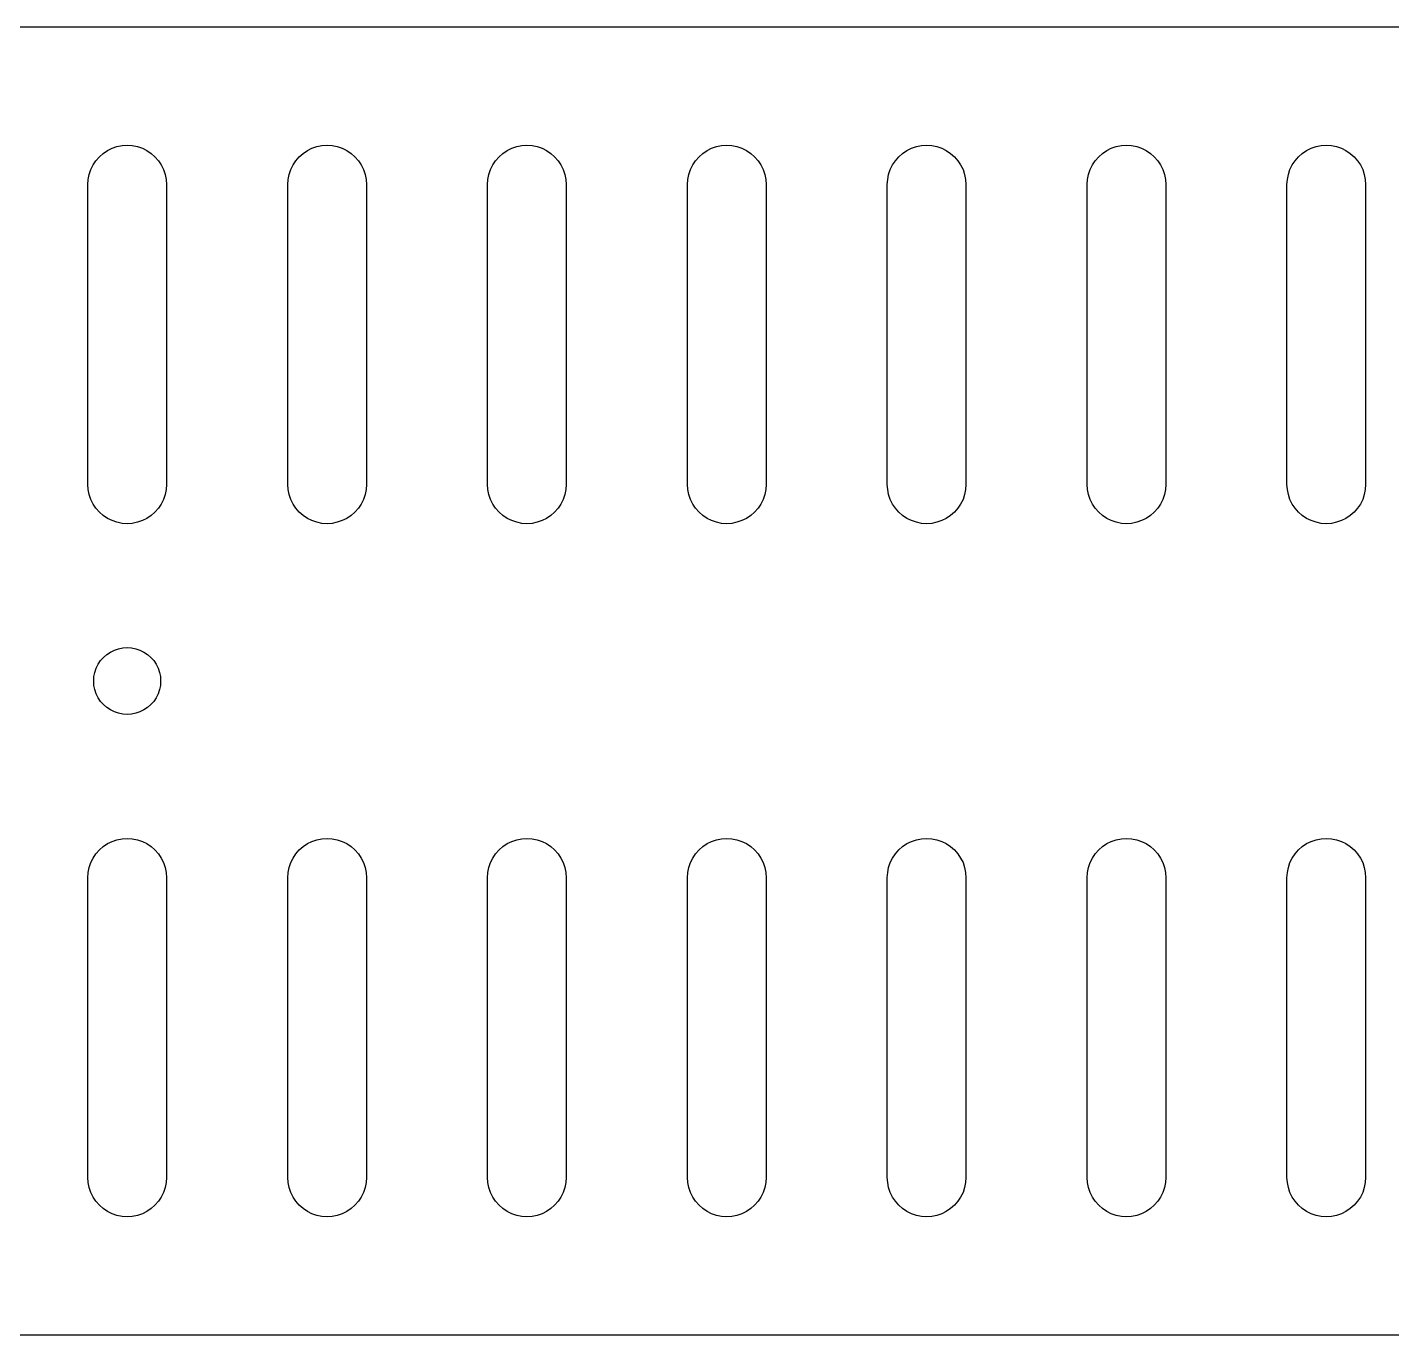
# Model space of a CAD drawing. Header units: metres. Extents: x 0 to 3190, y 0 to 479.
# Drawn here: x 2384.4 to 2453.7, y 255.7 to 322.2 of the extents above; entities that cross this region are included whole.
import ezdxf

# ---------------------------------------------------------------- set-up
doc = ezdxf.new("R2010")
doc.units = ezdxf.units.M

msp = doc.modelspace()

# ---------------------------------------------------------------- linework, layer by layer
for p, q in [((2653.6, 322.206), (2125.28, 322.206)), ((2387.85, 315.423), (2388.03, 315.62)), ((2388.03, 315.62), (2388.22, 315.792)), ((2388.22, 315.792), (2388.44, 315.938)), ((2388.44, 315.938), (2388.67, 316.053)), ((2388.67, 316.053), (2388.92, 316.137)), ((2388.92, 316.137), (2389.18, 316.189)), ((2389.18, 316.189), (2389.44, 316.206)), ((2389.44, 316.206), (2389.7, 316.189)), ((2389.7, 316.189), (2389.96, 316.137)), ((2389.96, 316.137), (2390.21, 316.053)), ((2390.21, 316.053), (2390.44, 315.938)), ((2390.44, 315.938), (2390.66, 315.792)), ((2390.66, 315.792), (2390.85, 315.62)), ((2390.85, 315.62), (2391.03, 315.423)), ((2398.01, 315.423), (2398.19, 315.62)), ((2398.19, 315.62), (2398.38, 315.792)), ((2398.38, 315.792), (2398.6, 315.938)), ((2398.6, 315.938), (2398.83, 316.053)), ((2398.83, 316.053), (2399.08, 316.137)), ((2399.08, 316.137), (2399.34, 316.189)), ((2399.34, 316.189), (2399.6, 316.206)), ((2399.6, 316.206), (2399.86, 316.189)), ((2399.86, 316.189), (2400.12, 316.137)), ((2400.12, 316.137), (2400.37, 316.053)), ((2400.37, 316.053), (2400.6, 315.938)), ((2400.6, 315.938), (2400.82, 315.792)), ((2400.82, 315.792), (2401.01, 315.62)), ((2401.01, 315.62), (2401.19, 315.423)), ((2408.17, 315.423), (2408.35, 315.62)), ((2408.35, 315.62), (2408.54, 315.792)), ((2408.54, 315.792), (2408.76, 315.938)), ((2408.76, 315.938), (2408.99, 316.053)), ((2408.99, 316.053), (2409.24, 316.137)), ((2409.24, 316.137), (2409.5, 316.189)), ((2409.5, 316.189), (2409.76, 316.206)), ((2409.76, 316.206), (2410.02, 316.189)), ((2410.02, 316.189), (2410.28, 316.137)), ((2410.28, 316.137), (2410.53, 316.053)), ((2410.53, 316.053), (2410.76, 315.938)), ((2410.76, 315.938), (2410.98, 315.792)), ((2410.98, 315.792), (2411.17, 315.62)), ((2411.17, 315.62), (2411.35, 315.423)), ((2418.33, 315.423), (2418.51, 315.62)), ((2418.51, 315.62), (2418.7, 315.792)), ((2418.7, 315.792), (2418.92, 315.938)), ((2418.92, 315.938), (2419.15, 316.053)), ((2419.15, 316.053), (2419.4, 316.137)), ((2419.4, 316.137), (2419.66, 316.189)), ((2419.66, 316.189), (2419.92, 316.206)), ((2419.92, 316.206), (2420.18, 316.189)), ((2420.18, 316.189), (2420.44, 316.137)), ((2420.44, 316.137), (2420.69, 316.053)), ((2420.69, 316.053), (2420.92, 315.938)), ((2420.92, 315.938), (2421.14, 315.792)), ((2421.14, 315.792), (2421.33, 315.62)), ((2421.33, 315.62), (2421.51, 315.423)), ((2428.49, 315.423), (2428.67, 315.62)), ((2428.67, 315.62), (2428.86, 315.792)), ((2428.86, 315.792), (2429.08, 315.938)), ((2429.08, 315.938), (2429.31, 316.053)), ((2429.31, 316.053), (2429.56, 316.137)), ((2429.56, 316.137), (2429.82, 316.189)), ((2429.82, 316.189), (2430.08, 316.206)), ((2430.08, 316.206), (2430.34, 316.189)), ((2430.34, 316.189), (2430.6, 316.137)), ((2430.6, 316.137), (2430.85, 316.053)), ((2430.85, 316.053), (2431.08, 315.938)), ((2431.08, 315.938), (2431.3, 315.792)), ((2431.3, 315.792), (2431.49, 315.62)), ((2431.49, 315.62), (2431.67, 315.423)), ((2438.65, 315.423), (2438.83, 315.62)), ((2438.83, 315.62), (2439.02, 315.792)), ((2439.02, 315.792), (2439.24, 315.938)), ((2439.24, 315.938), (2439.47, 316.053)), ((2439.47, 316.053), (2439.72, 316.137)), ((2439.72, 316.137), (2439.98, 316.189)), ((2439.98, 316.189), (2440.24, 316.206)), ((2440.24, 316.206), (2440.5, 316.189)), ((2440.5, 316.189), (2440.76, 316.137)), ((2440.76, 316.137), (2441.01, 316.053)), ((2441.01, 316.053), (2441.24, 315.938)), ((2441.24, 315.938), (2441.46, 315.792)), ((2441.46, 315.792), (2441.65, 315.62)), ((2441.65, 315.62), (2441.83, 315.423)), ((2448.81, 315.423), (2448.99, 315.62)), ((2448.99, 315.62), (2449.18, 315.792)), ((2449.18, 315.792), (2449.4, 315.938)), ((2449.4, 315.938), (2449.63, 316.053)), ((2449.63, 316.053), (2449.88, 316.137)), ((2449.88, 316.137), (2450.14, 316.189)), ((2450.14, 316.189), (2450.4, 316.206)), ((2450.4, 316.206), (2450.66, 316.189)), ((2450.66, 316.189), (2450.92, 316.137)), ((2450.92, 316.137), (2451.17, 316.053)), ((2451.17, 316.053), (2451.4, 315.938)), ((2451.4, 315.938), (2451.62, 315.792)), ((2451.62, 315.792), (2451.81, 315.62)), ((2451.81, 315.62), (2451.99, 315.423)), ((2387.51, 314.723), (2387.59, 314.971)), ((2387.59, 314.971), (2387.71, 315.206)), ((2387.71, 315.206), (2387.85, 315.423)), ((2391.03, 315.423), (2391.17, 315.206)), ((2391.17, 315.206), (2391.29, 314.971)), ((2391.29, 314.971), (2391.37, 314.723)), ((2397.67, 314.723), (2397.75, 314.971)), ((2397.75, 314.971), (2397.87, 315.206)), ((2397.87, 315.206), (2398.01, 315.423)), ((2401.19, 315.423), (2401.33, 315.206)), ((2401.33, 315.206), (2401.45, 314.971)), ((2401.45, 314.971), (2401.53, 314.723)), ((2407.83, 314.723), (2407.91, 314.971)), ((2407.91, 314.971), (2408.03, 315.206)), ((2408.03, 315.206), (2408.17, 315.423)), ((2411.35, 315.423), (2411.49, 315.206)), ((2411.49, 315.206), (2411.61, 314.971)), ((2411.61, 314.971), (2411.69, 314.723)), ((2417.99, 314.723), (2418.07, 314.971)), ((2418.07, 314.971), (2418.19, 315.206)), ((2418.19, 315.206), (2418.33, 315.423)), ((2421.51, 315.423), (2421.65, 315.206)), ((2421.65, 315.206), (2421.77, 314.971)), ((2421.77, 314.971), (2421.85, 314.723)), ((2428.15, 314.723), (2428.23, 314.971)), ((2428.23, 314.971), (2428.35, 315.206)), ((2428.35, 315.206), (2428.49, 315.423)), ((2431.67, 315.423), (2431.81, 315.206)), ((2431.81, 315.206), (2431.93, 314.971)), ((2431.93, 314.971), (2432.01, 314.723)), ((2438.31, 314.723), (2438.39, 314.971)), ((2438.39, 314.971), (2438.51, 315.206)), ((2438.51, 315.206), (2438.65, 315.423)), ((2441.83, 315.423), (2441.97, 315.206)), ((2441.97, 315.206), (2442.09, 314.971)), ((2442.09, 314.971), (2442.17, 314.723)), ((2448.47, 314.723), (2448.55, 314.971)), ((2448.55, 314.971), (2448.67, 315.206)), ((2448.67, 315.206), (2448.81, 315.423)), ((2451.99, 315.423), (2452.13, 315.206)), ((2452.13, 315.206), (2452.25, 314.971)), ((2452.25, 314.971), (2452.33, 314.723)), ((2387.44, 314.206), (2387.46, 314.467)), ((2387.46, 314.467), (2387.51, 314.723)), ((2391.37, 314.723), (2391.42, 314.467)), ((2391.42, 314.467), (2391.44, 314.206)), ((2397.6, 314.206), (2397.62, 314.467)), ((2397.62, 314.467), (2397.67, 314.723)), ((2401.53, 314.723), (2401.58, 314.467)), ((2401.58, 314.467), (2401.6, 314.206)), ((2407.76, 314.206), (2407.78, 314.467)), ((2407.78, 314.467), (2407.83, 314.723)), ((2411.69, 314.723), (2411.74, 314.467)), ((2411.74, 314.467), (2411.76, 314.206)), ((2417.92, 314.206), (2417.94, 314.467)), ((2417.94, 314.467), (2417.99, 314.723)), ((2421.85, 314.723), (2421.9, 314.467)), ((2421.9, 314.467), (2421.92, 314.206)), ((2428.08, 314.206), (2428.1, 314.467)), ((2428.1, 314.467), (2428.15, 314.723)), ((2432.01, 314.723), (2432.06, 314.467)), ((2432.06, 314.467), (2432.08, 314.206)), ((2438.24, 314.206), (2438.26, 314.467)), ((2438.26, 314.467), (2438.31, 314.723)), ((2442.17, 314.723), (2442.22, 314.467)), ((2442.22, 314.467), (2442.24, 314.206)), ((2448.4, 314.206), (2448.42, 314.467)), ((2448.42, 314.467), (2448.47, 314.723)), ((2452.33, 314.723), (2452.38, 314.467)), ((2452.38, 314.467), (2452.4, 314.206)), ((2387.44, 298.966), (2387.44, 314.206)), ((2391.44, 314.206), (2391.44, 298.966)), ((2397.6, 298.966), (2397.6, 314.206)), ((2401.6, 314.206), (2401.6, 298.966)), ((2407.76, 298.966), (2407.76, 314.206)), ((2411.76, 314.206), (2411.76, 298.966)), ((2417.92, 298.966), (2417.92, 314.206)), ((2421.92, 314.206), (2421.92, 298.966)), ((2428.08, 298.966), (2428.08, 314.206)), ((2432.08, 314.206), (2432.08, 298.966)), ((2438.24, 298.966), (2438.24, 314.206)), ((2442.24, 314.206), (2442.24, 298.966)), ((2448.4, 298.966), (2448.4, 314.206)), ((2452.4, 314.206), (2452.4, 298.966)), ((2387.46, 298.705), (2387.44, 298.966)), ((2391.44, 298.966), (2391.42, 298.705)), ((2397.62, 298.705), (2397.6, 298.966)), ((2401.6, 298.966), (2401.58, 298.705)), ((2407.78, 298.705), (2407.76, 298.966)), ((2411.76, 298.966), (2411.74, 298.705)), ((2417.94, 298.705), (2417.92, 298.966)), ((2421.92, 298.966), (2421.9, 298.705)), ((2428.1, 298.705), (2428.08, 298.966)), ((2432.08, 298.966), (2432.06, 298.705)), ((2438.26, 298.705), (2438.24, 298.966)), ((2442.24, 298.966), (2442.22, 298.705)), ((2448.42, 298.705), (2448.4, 298.966)), ((2452.4, 298.966), (2452.38, 298.705)), ((2387.51, 298.449), (2387.46, 298.705)), ((2387.59, 298.201), (2387.51, 298.449)), ((2391.37, 298.449), (2391.29, 298.201)), ((2391.42, 298.705), (2391.37, 298.449)), ((2397.67, 298.449), (2397.62, 298.705)), ((2397.75, 298.201), (2397.67, 298.449)), ((2401.53, 298.449), (2401.45, 298.201)), ((2401.58, 298.705), (2401.53, 298.449)), ((2407.83, 298.449), (2407.78, 298.705)), ((2407.91, 298.201), (2407.83, 298.449)), ((2411.69, 298.449), (2411.61, 298.201)), ((2411.74, 298.705), (2411.69, 298.449)), ((2417.99, 298.449), (2417.94, 298.705)), ((2418.07, 298.201), (2417.99, 298.449)), ((2421.85, 298.449), (2421.77, 298.201)), ((2421.9, 298.705), (2421.85, 298.449)), ((2428.15, 298.449), (2428.1, 298.705)), ((2428.23, 298.201), (2428.15, 298.449)), ((2432.01, 298.449), (2431.93, 298.201)), ((2432.06, 298.705), (2432.01, 298.449)), ((2438.31, 298.449), (2438.26, 298.705)), ((2438.39, 298.201), (2438.31, 298.449)), ((2442.17, 298.449), (2442.09, 298.201)), ((2442.22, 298.705), (2442.17, 298.449)), ((2448.47, 298.449), (2448.42, 298.705)), ((2448.55, 298.201), (2448.47, 298.449)), ((2452.33, 298.449), (2452.25, 298.201)), ((2452.38, 298.705), (2452.33, 298.449)), ((2387.71, 297.966), (2387.59, 298.201)), ((2387.85, 297.749), (2387.71, 297.966)), ((2388.03, 297.552), (2387.85, 297.749)), ((2391.03, 297.749), (2390.85, 297.552)), ((2391.17, 297.966), (2391.03, 297.749)), ((2391.29, 298.201), (2391.17, 297.966)), ((2397.87, 297.966), (2397.75, 298.201)), ((2398.01, 297.749), (2397.87, 297.966)), ((2398.19, 297.552), (2398.01, 297.749)), ((2401.19, 297.749), (2401.01, 297.552)), ((2401.33, 297.966), (2401.19, 297.749)), ((2401.45, 298.201), (2401.33, 297.966)), ((2408.03, 297.966), (2407.91, 298.201)), ((2408.17, 297.749), (2408.03, 297.966)), ((2408.35, 297.552), (2408.17, 297.749)), ((2411.35, 297.749), (2411.17, 297.552)), ((2411.49, 297.966), (2411.35, 297.749)), ((2411.61, 298.201), (2411.49, 297.966)), ((2418.19, 297.966), (2418.07, 298.201)), ((2418.33, 297.749), (2418.19, 297.966)), ((2418.51, 297.552), (2418.33, 297.749)), ((2421.51, 297.749), (2421.33, 297.552)), ((2421.65, 297.966), (2421.51, 297.749)), ((2421.77, 298.201), (2421.65, 297.966)), ((2428.35, 297.966), (2428.23, 298.201)), ((2428.49, 297.749), (2428.35, 297.966)), ((2428.67, 297.552), (2428.49, 297.749)), ((2431.67, 297.749), (2431.49, 297.552)), ((2431.81, 297.966), (2431.67, 297.749)), ((2431.93, 298.201), (2431.81, 297.966)), ((2438.51, 297.966), (2438.39, 298.201)), ((2438.65, 297.749), (2438.51, 297.966)), ((2438.83, 297.552), (2438.65, 297.749)), ((2441.83, 297.749), (2441.65, 297.552)), ((2441.97, 297.966), (2441.83, 297.749)), ((2442.09, 298.201), (2441.97, 297.966)), ((2448.67, 297.966), (2448.55, 298.201)), ((2448.81, 297.749), (2448.67, 297.966)), ((2448.99, 297.552), (2448.81, 297.749)), ((2451.99, 297.749), (2451.81, 297.552)), ((2452.13, 297.966), (2451.99, 297.749)), ((2452.25, 298.201), (2452.13, 297.966)), ((2388.22, 297.38), (2388.03, 297.552)), ((2388.44, 297.234), (2388.22, 297.38)), ((2388.67, 297.119), (2388.44, 297.234)), ((2388.92, 297.035), (2388.67, 297.119)), ((2389.18, 296.983), (2388.92, 297.035)), ((2389.44, 296.966), (2389.18, 296.983)), ((2389.7, 296.983), (2389.44, 296.966)), ((2389.96, 297.035), (2389.7, 296.983)), ((2390.21, 297.119), (2389.96, 297.035)), ((2390.44, 297.234), (2390.21, 297.119)), ((2390.66, 297.38), (2390.44, 297.234)), ((2390.85, 297.552), (2390.66, 297.38)), ((2398.38, 297.38), (2398.19, 297.552)), ((2398.6, 297.234), (2398.38, 297.38)), ((2398.83, 297.119), (2398.6, 297.234)), ((2399.08, 297.035), (2398.83, 297.119)), ((2399.34, 296.983), (2399.08, 297.035)), ((2399.6, 296.966), (2399.34, 296.983)), ((2399.86, 296.983), (2399.6, 296.966)), ((2400.12, 297.035), (2399.86, 296.983)), ((2400.37, 297.119), (2400.12, 297.035)), ((2400.6, 297.234), (2400.37, 297.119)), ((2400.82, 297.38), (2400.6, 297.234)), ((2401.01, 297.552), (2400.82, 297.38)), ((2408.54, 297.38), (2408.35, 297.552)), ((2408.76, 297.234), (2408.54, 297.38)), ((2408.99, 297.119), (2408.76, 297.234)), ((2409.24, 297.035), (2408.99, 297.119)), ((2409.5, 296.983), (2409.24, 297.035)), ((2409.76, 296.966), (2409.5, 296.983)), ((2410.02, 296.983), (2409.76, 296.966)), ((2410.28, 297.035), (2410.02, 296.983)), ((2410.53, 297.119), (2410.28, 297.035)), ((2410.76, 297.234), (2410.53, 297.119)), ((2410.98, 297.38), (2410.76, 297.234)), ((2411.17, 297.552), (2410.98, 297.38)), ((2418.7, 297.38), (2418.51, 297.552)), ((2418.92, 297.234), (2418.7, 297.38)), ((2419.15, 297.119), (2418.92, 297.234)), ((2419.4, 297.035), (2419.15, 297.119)), ((2419.66, 296.983), (2419.4, 297.035)), ((2419.92, 296.966), (2419.66, 296.983)), ((2420.18, 296.983), (2419.92, 296.966)), ((2420.44, 297.035), (2420.18, 296.983)), ((2420.69, 297.119), (2420.44, 297.035)), ((2420.92, 297.234), (2420.69, 297.119)), ((2421.14, 297.38), (2420.92, 297.234)), ((2421.33, 297.552), (2421.14, 297.38)), ((2428.86, 297.38), (2428.67, 297.552)), ((2429.08, 297.234), (2428.86, 297.38)), ((2429.31, 297.119), (2429.08, 297.234)), ((2429.56, 297.035), (2429.31, 297.119)), ((2429.82, 296.983), (2429.56, 297.035)), ((2430.08, 296.966), (2429.82, 296.983)), ((2430.34, 296.983), (2430.08, 296.966)), ((2430.6, 297.035), (2430.34, 296.983)), ((2430.85, 297.119), (2430.6, 297.035)), ((2431.08, 297.234), (2430.85, 297.119)), ((2431.3, 297.38), (2431.08, 297.234)), ((2431.49, 297.552), (2431.3, 297.38)), ((2439.02, 297.38), (2438.83, 297.552)), ((2439.24, 297.234), (2439.02, 297.38)), ((2439.47, 297.119), (2439.24, 297.234)), ((2439.72, 297.035), (2439.47, 297.119)), ((2439.98, 296.983), (2439.72, 297.035)), ((2440.24, 296.966), (2439.98, 296.983)), ((2440.5, 296.983), (2440.24, 296.966)), ((2440.76, 297.035), (2440.5, 296.983)), ((2441.01, 297.119), (2440.76, 297.035)), ((2441.24, 297.234), (2441.01, 297.119)), ((2441.46, 297.38), (2441.24, 297.234)), ((2441.65, 297.552), (2441.46, 297.38)), ((2449.18, 297.38), (2448.99, 297.552)), ((2449.4, 297.234), (2449.18, 297.38)), ((2449.63, 297.119), (2449.4, 297.234)), ((2449.88, 297.035), (2449.63, 297.119)), ((2450.14, 296.983), (2449.88, 297.035)), ((2450.4, 296.966), (2450.14, 296.983)), ((2450.66, 296.983), (2450.4, 296.966)), ((2450.92, 297.035), (2450.66, 296.983)), ((2451.17, 297.119), (2450.92, 297.035)), ((2451.4, 297.234), (2451.17, 297.119)), ((2451.62, 297.38), (2451.4, 297.234)), ((2451.81, 297.552), (2451.62, 297.38)), ((2389, 290.608), (2389.22, 290.652)), ((2389.22, 290.652), (2389.44, 290.666)), ((2389.44, 290.666), (2389.66, 290.652)), ((2389.66, 290.652), (2389.88, 290.608)), ((2387.97, 289.816), (2388.09, 290.001)), ((2388.09, 290.001), (2388.24, 290.168)), ((2388.24, 290.168), (2388.41, 290.315)), ((2388.41, 290.315), (2388.59, 290.439)), ((2388.59, 290.439), (2388.79, 290.537)), ((2388.79, 290.537), (2389, 290.608)), ((2389.88, 290.608), (2390.09, 290.537)), ((2390.09, 290.537), (2390.29, 290.439)), ((2390.29, 290.439), (2390.47, 290.315)), ((2390.47, 290.315), (2390.64, 290.168)), ((2390.64, 290.168), (2390.79, 290.001)), ((2390.79, 290.001), (2390.91, 289.816)), ((2387.75, 289.188), (2387.8, 289.406)), ((2387.8, 289.406), (2387.87, 289.617)), ((2387.87, 289.617), (2387.97, 289.816)), ((2390.91, 289.816), (2391.01, 289.617)), ((2391.01, 289.617), (2391.08, 289.406)), ((2391.08, 289.406), (2391.13, 289.188)), ((2387.74, 288.966), (2387.75, 289.188)), ((2387.75, 288.744), (2387.74, 288.966)), ((2387.8, 288.526), (2387.75, 288.744)), ((2391.13, 288.744), (2391.08, 288.526)), ((2391.13, 289.188), (2391.14, 288.966)), ((2391.14, 288.966), (2391.13, 288.744)), ((2387.87, 288.316), (2387.8, 288.526)), ((2387.97, 288.116), (2387.87, 288.316)), ((2388.09, 287.931), (2387.97, 288.116)), ((2388.24, 287.764), (2388.09, 287.931)), ((2390.79, 287.931), (2390.64, 287.764)), ((2390.91, 288.116), (2390.79, 287.931)), ((2391.01, 288.316), (2390.91, 288.116)), ((2391.08, 288.526), (2391.01, 288.316)), ((2388.41, 287.618), (2388.24, 287.764)), ((2388.59, 287.494), (2388.41, 287.618)), ((2388.79, 287.396), (2388.59, 287.494)), ((2389, 287.324), (2388.79, 287.396)), ((2389.22, 287.281), (2389, 287.324)), ((2389.44, 287.266), (2389.22, 287.281)), ((2389.66, 287.281), (2389.44, 287.266)), ((2389.88, 287.324), (2389.66, 287.281)), ((2390.09, 287.396), (2389.88, 287.324)), ((2390.29, 287.494), (2390.09, 287.396)), ((2390.47, 287.618), (2390.29, 287.494)), ((2390.64, 287.764), (2390.47, 287.618)), ((2388.92, 280.898), (2389.18, 280.949)), ((2389.18, 280.949), (2389.44, 280.966)), ((2389.44, 280.966), (2389.7, 280.949)), ((2389.7, 280.949), (2389.96, 280.898)), ((2399.08, 280.898), (2399.34, 280.949)), ((2399.34, 280.949), (2399.6, 280.966)), ((2399.6, 280.966), (2399.86, 280.949)), ((2399.86, 280.949), (2400.12, 280.898)), ((2409.24, 280.898), (2409.5, 280.949)), ((2409.5, 280.949), (2409.76, 280.966)), ((2409.76, 280.966), (2410.02, 280.949)), ((2410.02, 280.949), (2410.28, 280.898)), ((2419.4, 280.898), (2419.66, 280.949)), ((2419.66, 280.949), (2419.92, 280.966)), ((2419.92, 280.966), (2420.18, 280.949)), ((2420.18, 280.949), (2420.44, 280.898)), ((2429.56, 280.898), (2429.82, 280.949)), ((2429.82, 280.949), (2430.08, 280.966)), ((2430.08, 280.966), (2430.34, 280.949)), ((2430.34, 280.949), (2430.6, 280.898)), ((2439.72, 280.898), (2439.98, 280.949)), ((2439.98, 280.949), (2440.24, 280.966)), ((2440.24, 280.966), (2440.5, 280.949)), ((2440.5, 280.949), (2440.76, 280.898)), ((2449.88, 280.898), (2450.14, 280.949)), ((2450.14, 280.949), (2450.4, 280.966)), ((2450.4, 280.966), (2450.66, 280.949)), ((2450.66, 280.949), (2450.92, 280.898)), ((2387.85, 280.184), (2388.03, 280.381)), ((2388.03, 280.381), (2388.22, 280.553)), ((2388.22, 280.553), (2388.44, 280.698)), ((2388.44, 280.698), (2388.67, 280.814)), ((2388.67, 280.814), (2388.92, 280.898)), ((2389.96, 280.898), (2390.21, 280.814)), ((2390.21, 280.814), (2390.44, 280.698)), ((2390.44, 280.698), (2390.66, 280.553)), ((2390.66, 280.553), (2390.85, 280.381)), ((2390.85, 280.381), (2391.03, 280.184)), ((2398.01, 280.184), (2398.19, 280.381)), ((2398.19, 280.381), (2398.38, 280.553)), ((2398.38, 280.553), (2398.6, 280.698)), ((2398.6, 280.698), (2398.83, 280.814)), ((2398.83, 280.814), (2399.08, 280.898)), ((2400.12, 280.898), (2400.37, 280.814)), ((2400.37, 280.814), (2400.6, 280.698)), ((2400.6, 280.698), (2400.82, 280.553)), ((2400.82, 280.553), (2401.01, 280.381)), ((2401.01, 280.381), (2401.19, 280.184)), ((2408.17, 280.184), (2408.35, 280.381)), ((2408.35, 280.381), (2408.54, 280.553)), ((2408.54, 280.553), (2408.76, 280.698)), ((2408.76, 280.698), (2408.99, 280.814)), ((2408.99, 280.814), (2409.24, 280.898)), ((2410.28, 280.898), (2410.53, 280.814)), ((2410.53, 280.814), (2410.76, 280.698)), ((2410.76, 280.698), (2410.98, 280.553)), ((2410.98, 280.553), (2411.17, 280.381)), ((2411.17, 280.381), (2411.35, 280.184)), ((2418.33, 280.184), (2418.51, 280.381)), ((2418.51, 280.381), (2418.7, 280.553)), ((2418.7, 280.553), (2418.92, 280.698)), ((2418.92, 280.698), (2419.15, 280.814)), ((2419.15, 280.814), (2419.4, 280.898)), ((2420.44, 280.898), (2420.69, 280.814)), ((2420.69, 280.814), (2420.92, 280.698)), ((2420.92, 280.698), (2421.14, 280.553)), ((2421.14, 280.553), (2421.33, 280.381)), ((2421.33, 280.381), (2421.51, 280.184)), ((2428.49, 280.184), (2428.67, 280.381)), ((2428.67, 280.381), (2428.86, 280.553)), ((2428.86, 280.553), (2429.08, 280.698)), ((2429.08, 280.698), (2429.31, 280.814)), ((2429.31, 280.814), (2429.56, 280.898)), ((2430.6, 280.898), (2430.85, 280.814)), ((2430.85, 280.814), (2431.08, 280.698)), ((2431.08, 280.698), (2431.3, 280.553)), ((2431.3, 280.553), (2431.49, 280.381)), ((2431.49, 280.381), (2431.67, 280.184)), ((2438.65, 280.184), (2438.83, 280.381)), ((2438.83, 280.381), (2439.02, 280.553)), ((2439.02, 280.553), (2439.24, 280.698)), ((2439.24, 280.698), (2439.47, 280.814)), ((2439.47, 280.814), (2439.72, 280.898)), ((2440.76, 280.898), (2441.01, 280.814)), ((2441.01, 280.814), (2441.24, 280.698)), ((2441.24, 280.698), (2441.46, 280.553)), ((2441.46, 280.553), (2441.65, 280.381)), ((2441.65, 280.381), (2441.83, 280.184)), ((2448.81, 280.184), (2448.99, 280.381)), ((2448.99, 280.381), (2449.18, 280.553)), ((2449.18, 280.553), (2449.4, 280.698)), ((2449.4, 280.698), (2449.63, 280.814)), ((2449.63, 280.814), (2449.88, 280.898)), ((2450.92, 280.898), (2451.17, 280.814)), ((2451.17, 280.814), (2451.4, 280.698)), ((2451.4, 280.698), (2451.62, 280.553)), ((2451.62, 280.553), (2451.81, 280.381)), ((2451.81, 280.381), (2451.99, 280.184)), ((2387.51, 279.484), (2387.59, 279.732)), ((2387.59, 279.732), (2387.71, 279.966)), ((2387.71, 279.966), (2387.85, 280.184)), ((2391.03, 280.184), (2391.17, 279.966)), ((2391.17, 279.966), (2391.29, 279.732)), ((2391.29, 279.732), (2391.37, 279.484)), ((2397.67, 279.484), (2397.75, 279.732)), ((2397.75, 279.732), (2397.87, 279.966)), ((2397.87, 279.966), (2398.01, 280.184)), ((2401.19, 280.184), (2401.33, 279.966)), ((2401.33, 279.966), (2401.45, 279.732)), ((2401.45, 279.732), (2401.53, 279.484)), ((2407.83, 279.484), (2407.91, 279.732)), ((2407.91, 279.732), (2408.03, 279.966)), ((2408.03, 279.966), (2408.17, 280.184)), ((2411.35, 280.184), (2411.49, 279.966)), ((2411.49, 279.966), (2411.61, 279.732)), ((2411.61, 279.732), (2411.69, 279.484)), ((2417.99, 279.484), (2418.07, 279.732)), ((2418.07, 279.732), (2418.19, 279.966)), ((2418.19, 279.966), (2418.33, 280.184)), ((2421.51, 280.184), (2421.65, 279.966)), ((2421.65, 279.966), (2421.77, 279.732)), ((2421.77, 279.732), (2421.85, 279.484)), ((2428.15, 279.484), (2428.23, 279.732)), ((2428.23, 279.732), (2428.35, 279.966)), ((2428.35, 279.966), (2428.49, 280.184)), ((2431.67, 280.184), (2431.81, 279.966)), ((2431.81, 279.966), (2431.93, 279.732)), ((2431.93, 279.732), (2432.01, 279.484)), ((2438.31, 279.484), (2438.39, 279.732)), ((2438.39, 279.732), (2438.51, 279.966)), ((2438.51, 279.966), (2438.65, 280.184)), ((2441.83, 280.184), (2441.97, 279.966)), ((2441.97, 279.966), (2442.09, 279.732)), ((2442.09, 279.732), (2442.17, 279.484)), ((2448.47, 279.484), (2448.55, 279.732)), ((2448.55, 279.732), (2448.67, 279.966)), ((2448.67, 279.966), (2448.81, 280.184)), ((2451.99, 280.184), (2452.13, 279.966)), ((2452.13, 279.966), (2452.25, 279.732)), ((2452.25, 279.732), (2452.33, 279.484)), ((2387.44, 278.966), (2387.46, 279.227)), ((2387.44, 263.727), (2387.44, 278.966)), ((2387.46, 279.227), (2387.51, 279.484)), ((2391.37, 279.484), (2391.42, 279.227)), ((2391.42, 279.227), (2391.44, 278.966)), ((2391.44, 278.966), (2391.44, 263.727)), ((2397.6, 278.966), (2397.62, 279.227)), ((2397.6, 263.727), (2397.6, 278.966)), ((2397.62, 279.227), (2397.67, 279.484)), ((2401.53, 279.484), (2401.58, 279.227)), ((2401.58, 279.227), (2401.6, 278.966)), ((2401.6, 278.966), (2401.6, 263.727)), ((2407.76, 278.966), (2407.78, 279.227)), ((2407.76, 263.727), (2407.76, 278.966)), ((2407.78, 279.227), (2407.83, 279.484)), ((2411.69, 279.484), (2411.74, 279.227)), ((2411.74, 279.227), (2411.76, 278.966)), ((2411.76, 278.966), (2411.76, 263.727)), ((2417.92, 278.966), (2417.94, 279.227)), ((2417.92, 263.727), (2417.92, 278.966)), ((2417.94, 279.227), (2417.99, 279.484)), ((2421.85, 279.484), (2421.9, 279.227)), ((2421.9, 279.227), (2421.92, 278.966)), ((2421.92, 278.966), (2421.92, 263.727)), ((2428.08, 278.966), (2428.1, 279.227)), ((2428.08, 263.727), (2428.08, 278.966)), ((2428.1, 279.227), (2428.15, 279.484)), ((2432.01, 279.484), (2432.06, 279.227)), ((2432.06, 279.227), (2432.08, 278.966)), ((2432.08, 278.966), (2432.08, 263.727)), ((2438.24, 278.966), (2438.26, 279.227)), ((2438.24, 263.727), (2438.24, 278.966)), ((2438.26, 279.227), (2438.31, 279.484)), ((2442.17, 279.484), (2442.22, 279.227)), ((2442.22, 279.227), (2442.24, 278.966)), ((2442.24, 278.966), (2442.24, 263.727)), ((2448.4, 278.966), (2448.42, 279.227)), ((2448.4, 263.727), (2448.4, 278.966)), ((2448.42, 279.227), (2448.47, 279.484)), ((2452.33, 279.484), (2452.38, 279.227)), ((2452.38, 279.227), (2452.4, 278.966)), ((2452.4, 278.966), (2452.4, 263.727)), ((2387.46, 263.466), (2387.44, 263.727)), ((2391.44, 263.727), (2391.42, 263.466)), ((2397.62, 263.466), (2397.6, 263.727)), ((2401.6, 263.727), (2401.58, 263.466)), ((2407.78, 263.466), (2407.76, 263.727)), ((2411.76, 263.727), (2411.74, 263.466)), ((2417.94, 263.466), (2417.92, 263.727)), ((2421.92, 263.727), (2421.9, 263.466)), ((2428.1, 263.466), (2428.08, 263.727)), ((2432.08, 263.727), (2432.06, 263.466)), ((2438.26, 263.466), (2438.24, 263.727)), ((2442.24, 263.727), (2442.22, 263.466)), ((2448.42, 263.466), (2448.4, 263.727)), ((2452.4, 263.727), (2452.38, 263.466)), ((2387.51, 263.209), (2387.46, 263.466)), ((2387.59, 262.962), (2387.51, 263.209)), ((2387.71, 262.727), (2387.59, 262.962)), ((2391.29, 262.962), (2391.17, 262.727)), ((2391.37, 263.209), (2391.29, 262.962)), ((2391.42, 263.466), (2391.37, 263.209)), ((2397.67, 263.209), (2397.62, 263.466)), ((2397.75, 262.962), (2397.67, 263.209)), ((2397.87, 262.727), (2397.75, 262.962)), ((2401.45, 262.962), (2401.33, 262.727)), ((2401.53, 263.209), (2401.45, 262.962)), ((2401.58, 263.466), (2401.53, 263.209)), ((2407.83, 263.209), (2407.78, 263.466)), ((2407.91, 262.962), (2407.83, 263.209)), ((2408.03, 262.727), (2407.91, 262.962)), ((2411.61, 262.962), (2411.49, 262.727)), ((2411.69, 263.209), (2411.61, 262.962)), ((2411.74, 263.466), (2411.69, 263.209)), ((2417.99, 263.209), (2417.94, 263.466)), ((2418.07, 262.962), (2417.99, 263.209)), ((2418.19, 262.727), (2418.07, 262.962)), ((2421.77, 262.962), (2421.65, 262.727)), ((2421.85, 263.209), (2421.77, 262.962)), ((2421.9, 263.466), (2421.85, 263.209)), ((2428.15, 263.209), (2428.1, 263.466)), ((2428.23, 262.962), (2428.15, 263.209)), ((2428.35, 262.727), (2428.23, 262.962)), ((2431.93, 262.962), (2431.81, 262.727)), ((2432.01, 263.209), (2431.93, 262.962)), ((2432.06, 263.466), (2432.01, 263.209)), ((2438.31, 263.209), (2438.26, 263.466)), ((2438.39, 262.962), (2438.31, 263.209)), ((2438.51, 262.727), (2438.39, 262.962)), ((2442.09, 262.962), (2441.97, 262.727)), ((2442.17, 263.209), (2442.09, 262.962)), ((2442.22, 263.466), (2442.17, 263.209)), ((2448.47, 263.209), (2448.42, 263.466)), ((2448.55, 262.962), (2448.47, 263.209)), ((2448.67, 262.727), (2448.55, 262.962)), ((2452.25, 262.962), (2452.13, 262.727)), ((2452.33, 263.209), (2452.25, 262.962)), ((2452.38, 263.466), (2452.33, 263.209)), ((2387.85, 262.51), (2387.71, 262.727)), ((2388.03, 262.313), (2387.85, 262.51)), ((2388.22, 262.14), (2388.03, 262.313)), ((2390.85, 262.313), (2390.66, 262.14)), ((2391.03, 262.51), (2390.85, 262.313)), ((2391.17, 262.727), (2391.03, 262.51)), ((2398.01, 262.51), (2397.87, 262.727)), ((2398.19, 262.313), (2398.01, 262.51)), ((2398.38, 262.14), (2398.19, 262.313)), ((2401.01, 262.313), (2400.82, 262.14)), ((2401.19, 262.51), (2401.01, 262.313)), ((2401.33, 262.727), (2401.19, 262.51)), ((2408.17, 262.51), (2408.03, 262.727)), ((2408.35, 262.313), (2408.17, 262.51)), ((2408.54, 262.14), (2408.35, 262.313)), ((2411.17, 262.313), (2410.98, 262.14)), ((2411.35, 262.51), (2411.17, 262.313)), ((2411.49, 262.727), (2411.35, 262.51)), ((2418.33, 262.51), (2418.19, 262.727)), ((2418.51, 262.313), (2418.33, 262.51)), ((2418.7, 262.14), (2418.51, 262.313)), ((2421.33, 262.313), (2421.14, 262.14)), ((2421.51, 262.51), (2421.33, 262.313)), ((2421.65, 262.727), (2421.51, 262.51)), ((2428.49, 262.51), (2428.35, 262.727)), ((2428.67, 262.313), (2428.49, 262.51)), ((2428.86, 262.14), (2428.67, 262.313)), ((2431.49, 262.313), (2431.3, 262.14)), ((2431.67, 262.51), (2431.49, 262.313)), ((2431.81, 262.727), (2431.67, 262.51)), ((2438.65, 262.51), (2438.51, 262.727)), ((2438.83, 262.313), (2438.65, 262.51)), ((2439.02, 262.14), (2438.83, 262.313)), ((2441.65, 262.313), (2441.46, 262.14)), ((2441.83, 262.51), (2441.65, 262.313)), ((2441.97, 262.727), (2441.83, 262.51)), ((2448.81, 262.51), (2448.67, 262.727)), ((2448.99, 262.313), (2448.81, 262.51)), ((2449.18, 262.14), (2448.99, 262.313)), ((2451.81, 262.313), (2451.62, 262.14)), ((2451.99, 262.51), (2451.81, 262.313)), ((2452.13, 262.727), (2451.99, 262.51)), ((2388.44, 261.995), (2388.22, 262.14)), ((2388.67, 261.879), (2388.44, 261.995)), ((2388.92, 261.795), (2388.67, 261.879)), ((2389.18, 261.744), (2388.92, 261.795)), ((2389.44, 261.727), (2389.18, 261.744)), ((2389.7, 261.744), (2389.44, 261.727)), ((2389.96, 261.795), (2389.7, 261.744)), ((2390.21, 261.879), (2389.96, 261.795)), ((2390.44, 261.995), (2390.21, 261.879)), ((2390.66, 262.14), (2390.44, 261.995)), ((2398.6, 261.995), (2398.38, 262.14)), ((2398.83, 261.879), (2398.6, 261.995)), ((2399.08, 261.795), (2398.83, 261.879)), ((2399.34, 261.744), (2399.08, 261.795)), ((2399.6, 261.727), (2399.34, 261.744)), ((2399.86, 261.744), (2399.6, 261.727)), ((2400.12, 261.795), (2399.86, 261.744)), ((2400.37, 261.879), (2400.12, 261.795)), ((2400.6, 261.995), (2400.37, 261.879)), ((2400.82, 262.14), (2400.6, 261.995)), ((2408.76, 261.995), (2408.54, 262.14)), ((2408.99, 261.879), (2408.76, 261.995)), ((2409.24, 261.795), (2408.99, 261.879)), ((2409.5, 261.744), (2409.24, 261.795)), ((2409.76, 261.727), (2409.5, 261.744)), ((2410.02, 261.744), (2409.76, 261.727)), ((2410.28, 261.795), (2410.02, 261.744)), ((2410.53, 261.879), (2410.28, 261.795)), ((2410.76, 261.995), (2410.53, 261.879)), ((2410.98, 262.14), (2410.76, 261.995)), ((2418.92, 261.995), (2418.7, 262.14)), ((2419.15, 261.879), (2418.92, 261.995)), ((2419.4, 261.795), (2419.15, 261.879)), ((2419.66, 261.744), (2419.4, 261.795)), ((2419.92, 261.727), (2419.66, 261.744)), ((2420.18, 261.744), (2419.92, 261.727)), ((2420.44, 261.795), (2420.18, 261.744)), ((2420.69, 261.879), (2420.44, 261.795)), ((2420.92, 261.995), (2420.69, 261.879)), ((2421.14, 262.14), (2420.92, 261.995)), ((2429.08, 261.995), (2428.86, 262.14)), ((2429.31, 261.879), (2429.08, 261.995)), ((2429.56, 261.795), (2429.31, 261.879)), ((2429.82, 261.744), (2429.56, 261.795)), ((2430.08, 261.727), (2429.82, 261.744)), ((2430.34, 261.744), (2430.08, 261.727)), ((2430.6, 261.795), (2430.34, 261.744)), ((2430.85, 261.879), (2430.6, 261.795)), ((2431.08, 261.995), (2430.85, 261.879)), ((2431.3, 262.14), (2431.08, 261.995)), ((2439.24, 261.995), (2439.02, 262.14)), ((2439.47, 261.879), (2439.24, 261.995)), ((2439.72, 261.795), (2439.47, 261.879)), ((2439.98, 261.744), (2439.72, 261.795)), ((2440.24, 261.727), (2439.98, 261.744)), ((2440.5, 261.744), (2440.24, 261.727)), ((2440.76, 261.795), (2440.5, 261.744)), ((2441.01, 261.879), (2440.76, 261.795)), ((2441.24, 261.995), (2441.01, 261.879)), ((2441.46, 262.14), (2441.24, 261.995)), ((2449.4, 261.995), (2449.18, 262.14)), ((2449.63, 261.879), (2449.4, 261.995)), ((2449.88, 261.795), (2449.63, 261.879)), ((2450.14, 261.744), (2449.88, 261.795)), ((2450.4, 261.727), (2450.14, 261.744)), ((2450.66, 261.744), (2450.4, 261.727)), ((2450.92, 261.795), (2450.66, 261.744)), ((2451.17, 261.879), (2450.92, 261.795)), ((2451.4, 261.995), (2451.17, 261.879)), ((2451.62, 262.14), (2451.4, 261.995)), ((2125.28, 255.727), (2653.6, 255.727))]:
    msp.add_line(p, q)

doc.saveas('drawing.dxf')
